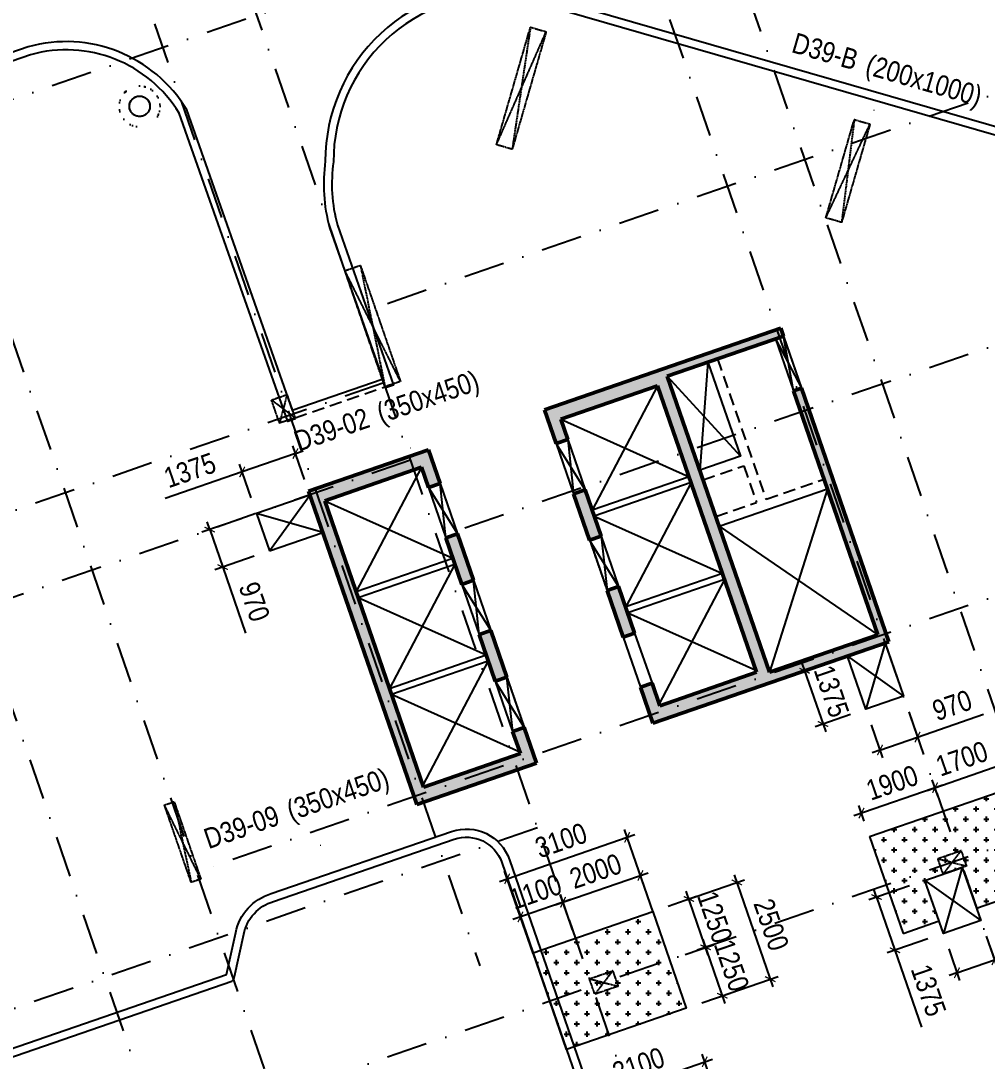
# Model space of a CAD drawing. Header units: millimetres. Extents: x -159515 to 1327256, y -225156 to 138737.
# Drawn here: x 1028860 to 1052458, y -10497 to 14918 of the extents above; entities that cross this region are included whole.
import ezdxf
from ezdxf.enums import TextEntityAlignment as Align

# ---------------------------------------------------------------- set-up
doc = ezdxf.new("R2010")
doc.units = ezdxf.units.MM
doc.header["$MEASUREMENT"] = 0
for name, pattern in [('DASHDOT', [1, 0.5, -0.25, 0, -0.25]), ('DASHED', [4.5, 3, -1.5]), ('HIDDEN', [0.375, 0.25, -0.125]), ('ST_MBDV Cot vach 220805$0$HIDDEN', [0.375, 0.25, -0.125])]:
    doc.linetypes.add(name, pattern=pattern)
for name, color, linetype in [('ccu11-Khuat', 9, 'DASHED'), ('ccu11-Manh', 8, 'Continuous'), ('ccu11-Thay', 7, 'Continuous'), ('ccu12-Manh', 8, 'Continuous'), ('ccu12-Text', 31, 'Continuous'), ('KC-Betong', 6, 'Continuous'), ('KC2-DIM', 251, 'Continuous'), ('KC2-HATCH', 252, 'Continuous'), ('KT-Hatch', 251, 'Continuous'), ('KT-Luoi truc South Tower', 8, 'DASHDOT'), ('ST_MBDV Cot vach 220805$0$AUDIT_I_220805193045-5', 6, 'Continuous'), ('ST_MBDV Cot vach 220805$0$AUDIT_I_220805193045-6', 250, 'Continuous'), ('Xref_ST_MBDV Cot vach 30.7.2022|Xref_ST_MBDV Cot vach 30.7.2022|Xref_ST_MBDV Cot vach 30.7.2022|Xref_ST_MBDV Cot vach 30.7.2022|KC-Betong', 6, 'Continuous')]:
    doc.layers.add(name, color=color, linetype=linetype)
for name, color, linetype, lineweight in [('ccu12-Tencaukien', 9, 'Continuous', 15), ('KT-Kich thuoc', 159, 'Continuous', 18), ('ST_MBDV Cot vach 220805$0$KT-Net cot vach', 6, 'Continuous', 50)]:
    doc.layers.add(name, color=color, linetype=linetype, lineweight=lineweight)
doc.styles.add('Arial Narrow', font='ARIALN.TTF')
doc.dimstyles.new('ccu12-200', dxfattribs={"dimscale": 200, "dimtxt": 2.5, "dimasz": 1, "dimexe": 1, "dimexo": 2, "dimgap": 1, "dimtad": 1, "dimdec": 0, "dimrnd": 5, "dimdsep": 46, "dimtxsty": 'Arial Narrow', "dimblk": 'ARCHTICK', "dimcen": -1, "dimdle": 1, "dimclrd": 256, "dimclre": 256, "dimclrt": 3, "dimadec": 0, "dimazin": 2, "dimtfac": 0.1, "dimtdec": 0, "dimtmove": 0, "dimatfit": 1, "dimldrblk": 'ARCHTICK', "dimfxl": 1, "dimtvp": 0.833333, "dimtolj": 1, "dimtzin": 12, "dimarcsym": 0})
doc.dimstyles.new('CCU_1-300', dxfattribs={"dimscale": 300, "dimtxt": 2.5, "dimasz": 1, "dimexe": 1, "dimexo": 2, "dimgap": 0.5, "dimtad": 1, "dimdec": 0, "dimdsep": 46, "dimtxsty": 'Arial Narrow', "dimblk": 'ARCHTICK', "dimcen": -1, "dimdle": 1, "dimclrd": 256, "dimclre": 256, "dimclrt": 3, "dimadec": 0, "dimazin": 2, "dimtfac": 0.1, "dimtdec": 0, "dimtix": 1, "dimtmove": 2, "dimatfit": 1, "dimfxl": 1, "dimtvp": 0.833333, "dimtolj": 1, "dimtzin": 12, "dimarcsym": 0})
pattern_1 = [(0, (-876875.3, 22163.94), (250, 250), [125, -375]), (90, (-876812.8, 22101.44), (-250, 250), [125, -375])]

# ---------------------------------------------------------------- blocks, each defined once
blk = doc.blocks.new('_ArchTick')
at = {"color": 0, "const_width": 0.15}
blk.add_lwpolyline([(-0.5, -0.5), (0.5, 0.5)], dxfattribs=at)
blk = doc.blocks.new('*D442')
at = {"layer": 'Defpoints', "color": 0, "transparency": 16777216}
for p in [(-74037, 58259), (-73290, 56094), (-78772, 54201)]:
    blk.add_point(p, dxfattribs=at)
at = {"layer": 'KT-Kich thuoc', "lineweight": -2, "transparency": 16777216}
for p, q in [((-73486, 56661), (-74135, 58543)), ((-79803, 56269), (-73754, 58357)), ((-78968, 54768), (-79618, 56650))]:
    blk.add_line(p, q, dxfattribs=at)
for p, xscale, yscale, zscale, rotation in [((-74037, 58259), 300, 300, 300, 19.04713796427213), ((-79520, 56366), 300.0000000000001, 300.0000000000001, 300.0000000000001, 199.0471379642721)]:
    blk.add_blockref('_ArchTick', p, dxfattribs=dict(at, xscale=xscale, yscale=yscale, zscale=zscale, rotation=rotation))
at = {"layer": 'KT-Kich thuoc', "color": 3, "transparency": 16777216, "insert": (-76953, 57817), "char_height": 750, "attachment_point": 5, "rotation": 19.0471, "style": 'Arial Narrow'}
blk.add_mtext('\\A1;5800', dxfattribs=at)
blk = doc.blocks.new('*U192')
at = {"layer": 'ccu12-Tencaukien', "color": 8, "ltscale": 10000}
blk.add_line((361, -155), (354, -155), dxfattribs=at)
at = {"layer": 'ccu12-Text', "color": 2, "style": 'Arial Narrow', "width": 0.8}
blk.add_attdef('SH', text='', height=300, dxfattribs=at).set_placement((276, 6), align=Align.BOTTOM_RIGHT)
at = {"layer": 'ccu12-Text', "color": 31, "style": 'Arial Narrow', "width": 0.8}
for tag, p in [('(', (508, -75)), ('KT', (633, -75)), (')', (963, -75))]:
    blk.add_attdef(tag, text='', height=250, dxfattribs=at).set_placement(p, align=Align.BOTTOM_LEFT)
blk = doc.blocks.new('*D343')
at = {"layer": 'Defpoints', "color": 0, "transparency": 16777216}
for p in [(1034266, 3897), (1035915, 3334, 18), (1034615, 2885, 18)]:
    blk.add_point(p, dxfattribs=at)
at = {"layer": 'KC2-DIM', "lineweight": -2, "transparency": 16777216}
for p, q in [((1035565, 4346), (1034266, 3897)), ((1035784, 3712), (1035500, 4535)), ((1035565, 4346), (1035754, 4411)), ((1034485, 3263), (1034200, 4086)), ((1034266, 3897), (1032386, 3248))]:
    blk.add_line(p, q, dxfattribs=at)
at = {"layer": 'KC2-DIM', "lineweight": -2, "transparency": 16777216, "xscale": 200, "yscale": 200, "zscale": 200}
for p, rotation in [((1035565, 4346), 199.0471379530723), ((1034266, 3897), 19.04713795307223)]:
    blk.add_blockref('_ArchTick', p, dxfattribs=dict(at, rotation=rotation))
at = {"layer": 'KC2-DIM', "color": 3, "transparency": 16777216, "insert": (1032988, 3937), "char_height": 500, "attachment_point": 5, "rotation": 19.0471, "style": 'Arial Narrow'}
blk.add_mtext('\\A1;1375', dxfattribs=at)
blk = doc.blocks.new('*D344')
at = {"layer": 'Defpoints', "color": 0, "transparency": 16777216}
for p in [(1034615, 2885, 18), (1034932, 1968, 18), (1033789, 1573)]:
    blk.add_point(p, dxfattribs=at)
at = {"layer": 'KC2-DIM', "lineweight": -2, "transparency": 16777216}
for p, q in [((1034237, 2754), (1033283, 2425)), ((1033472, 2490), (1033407, 2679)), ((1033472, 2490), (1033789, 1573)), ((1034554, 1837), (1033600, 1508)), ((1033789, 1573), (1034345, -38))]:
    blk.add_line(p, q, dxfattribs=at)
at = {"layer": 'KC2-DIM', "lineweight": -2, "transparency": 16777216, "xscale": 200, "yscale": 200, "zscale": 200}
for p, rotation in [((1033472, 2490), 289.0471379476289), ((1033789, 1573), 109.0471379476289)]:
    blk.add_blockref('_ArchTick', p, dxfattribs=dict(at, rotation=rotation))
at = {"layer": 'KC2-DIM', "color": 3, "transparency": 16777216, "insert": (1034562, 727), "char_height": 500, "attachment_point": 5, "rotation": 289.0471, "style": 'Arial Narrow'}
blk.add_mtext('\\A1;970', dxfattribs=at)
blk = doc.blocks.new('*D345')
at = {"layer": 'Defpoints', "color": 0, "transparency": 16777216}
for p in [(1049047, -599, 18), (1049496, -1898, 18), (1048449, -2260)]:
    blk.add_point(p, dxfattribs=at)
at = {"layer": 'KC2-DIM', "lineweight": -2, "transparency": 16777216}
for p, q in [((1048669, -729), (1047812, -1025)), ((1047935, -771), (1048515, -2449)), ((1049118, -2029), (1048260, -2325))]:
    blk.add_line(p, q, dxfattribs=at)
at = {"layer": 'KC2-DIM', "lineweight": -2, "transparency": 16777216, "xscale": 200, "yscale": 200, "zscale": 200}
for p, rotation in [((1048001, -960), 109.047143241671), ((1048449, -2260), 289.047143241671)]:
    blk.add_blockref('_ArchTick', p, dxfattribs=dict(at, rotation=rotation))
at = {"layer": 'KC2-DIM', "color": 3, "transparency": 16777216, "insert": (1048655, -1461), "char_height": 500, "attachment_point": 5, "rotation": 289.0471, "style": 'Arial Narrow'}
blk.add_mtext('\\A1;1375', dxfattribs=at)
blk = doc.blocks.new('*D346')
at = {"layer": 'Defpoints', "color": 0, "transparency": 16777216}
for p in [(1050412, -1582, 18), (1049496, -1898, 18), (1050756, -2579)]:
    blk.add_point(p, dxfattribs=at)
at = {"layer": 'KC2-DIM', "lineweight": -2, "transparency": 16777216}
for p, q in [((1050543, -1960), (1050822, -2768)), ((1050756, -2579), (1052368, -2022)), ((1049626, -2276), (1049905, -3084)), ((1049840, -2895), (1050756, -2579)), ((1049840, -2895), (1049651, -2960))]:
    blk.add_line(p, q, dxfattribs=at)
at = {"layer": 'KC2-DIM', "lineweight": -2, "transparency": 16777216, "xscale": 200, "yscale": 200, "zscale": 200}
for p, rotation in [((1050756, -2579), 199.0471432416745), ((1049840, -2895), 19.04714324167452)]:
    blk.add_blockref('_ArchTick', p, dxfattribs=dict(at, rotation=rotation))
at = {"layer": 'KC2-DIM', "color": 3, "transparency": 16777216, "insert": (1051602, -1805), "char_height": 500, "attachment_point": 5, "rotation": 19.0471, "style": 'Arial Narrow'}
blk.add_mtext('\\A1;970', dxfattribs=at)
blk = doc.blocks.new('*D347')
at = {"layer": 'Defpoints', "color": 0, "transparency": 16777216}
for p in [(1050939, -6079, 18), (1051388, -7378, 18), (1050205, -7787)]:
    blk.add_point(p, dxfattribs=at)
at = {"layer": 'KC2-DIM', "lineweight": -2, "transparency": 16777216}
for p, q in [((1050561, -6209), (1049567, -6552)), ((1049756, -6487), (1049691, -6298)), ((1049756, -6487), (1050205, -7787)), ((1051010, -7509), (1050016, -7852)), ((1050205, -7787), (1050854, -9667))]:
    blk.add_line(p, q, dxfattribs=at)
at = {"layer": 'KC2-DIM', "lineweight": -2, "transparency": 16777216, "xscale": 200, "yscale": 200, "zscale": 200}
for p, rotation in [((1049756, -6487), 289.0471386450488), ((1050205, -7787), 109.0471386450489)]:
    blk.add_blockref('_ArchTick', p, dxfattribs=dict(at, rotation=rotation))
at = {"layer": 'KC2-DIM', "color": 3, "transparency": 16777216, "insert": (1051025, -8767), "char_height": 500, "attachment_point": 5, "rotation": 289.0471, "style": 'Arial Narrow'}
blk.add_mtext('\\A1;1375', dxfattribs=at)
blk = doc.blocks.new('*D348')
at = {"layer": 'Defpoints', "color": 0, "transparency": 16777216}
for p in [(1052304, -7062), (1051388, -7378, 18), (1052635, -8020)]:
    blk.add_point(p, dxfattribs=at)
at = {"layer": 'KC2-DIM', "lineweight": -2, "transparency": 16777216}
for p, q in [((1052435, -7440), (1052700, -8209)), ((1052635, -8020), (1054246, -7464)), ((1051518, -7756), (1051784, -8526)), ((1051719, -8337), (1052635, -8020)), ((1051719, -8337), (1051530, -8402))]:
    blk.add_line(p, q, dxfattribs=at)
at = {"layer": 'KC2-DIM', "lineweight": -2, "transparency": 16777216, "xscale": 200, "yscale": 200, "zscale": 200}
for p, rotation in [((1052635, -8020), 199.0471379537703), ((1051719, -8337), 19.04713795377025)]:
    blk.add_blockref('_ArchTick', p, dxfattribs=dict(at, rotation=rotation))
at = {"layer": 'KC2-DIM', "color": 3, "transparency": 16777216, "insert": (1053481, -7246), "char_height": 500, "attachment_point": 5, "rotation": 19.0471, "style": 'Arial Narrow'}
blk.add_mtext('\\A1;970', dxfattribs=at)
blk = doc.blocks.new('*U457')
at = {"color": 6, "linetype": 'ST_MBDV Cot vach 220805$0$HIDDEN', "ltscale": 10}
for p, q in [((-75, 125), (-475, -475)), ((-75, -475), (-475, 125))]:
    blk.add_line(p, q, dxfattribs=at)
blk.add_lwpolyline([(-475, -475), (-75, -475), (-75, 125), (-475, 125)], close=True, dxfattribs=at)
blk = doc.blocks.new('*U455')
at = {"color": 6, "linetype": 'ST_MBDV Cot vach 220805$0$HIDDEN', "ltscale": 10}
for p, q in [((-75, 125), (-475, -475)), ((-75, -475), (-475, 125))]:
    blk.add_line(p, q, dxfattribs=at)
blk.add_lwpolyline([(-475, -475), (-75, -475), (-75, 125), (-475, 125)], close=True, dxfattribs=at)
blk = doc.blocks.new('*U479')
at = {"color": 6, "linetype": 'ST_MBDV Cot vach 220805$0$HIDDEN', "ltscale": 10}
for p, q in [((-75, 2525), (-475, -475)), ((-75, -475), (-475, 2525))]:
    blk.add_line(p, q, dxfattribs=at)
blk.add_lwpolyline([(-475, -475), (-75, -475), (-75, 2525), (-475, 2525)], close=True, dxfattribs=at)
blk = doc.blocks.new('*U465')
at = {"color": 6, "linetype": 'ST_MBDV Cot vach 220805$0$HIDDEN', "ltscale": 10}
for p, q in [((-75, 2514), (-475, -475)), ((-75, -475), (-475, 2514))]:
    blk.add_line(p, q, dxfattribs=at)
blk.add_lwpolyline([(-475, -475), (-75, -475), (-75, 2514), (-475, 2514)], close=True, dxfattribs=at)
blk = doc.blocks.new('*U402')
at = {"color": 6, "linetype": 'ST_MBDV Cot vach 220805$0$HIDDEN', "ltscale": 10}
for p, q in [((-225, 1525), (-475, -475)), ((-225, -475), (-475, 1525))]:
    blk.add_line(p, q, dxfattribs=at)
blk.add_lwpolyline([(-475, -475), (-225, -475), (-225, 1525), (-475, 1525)], close=True, dxfattribs=at)
blk = doc.blocks.new('*U461')
at = {"color": 6, "linetype": 'ST_MBDV Cot vach 220805$0$HIDDEN', "ltscale": 10}
for p, q in [((-75, 125), (-475, -475)), ((-75, -475), (-475, 125))]:
    blk.add_line(p, q, dxfattribs=at)
blk.add_lwpolyline([(-475, -475), (-75, -475), (-75, 125), (-475, 125)], close=True, dxfattribs=at)
blk = doc.blocks.new('*U454')
at = {"color": 6, "linetype": 'HIDDEN', "ltscale": 10}
for p, q in [((-75, 2025), (-475, -475)), ((-75, -475), (-475, 2025))]:
    blk.add_line(p, q, dxfattribs=at)
blk.add_lwpolyline([(-475, -475), (-75, -475), (-75, 2025), (-475, 2025)], close=True, dxfattribs=at)
blk = doc.blocks.new('MBCV-T39')
at = {"layer": 'KT-Hatch'}
h = blk.add_hatch(dxfattribs=at)
h.set_pattern_fill('BTCT', color=256, scale=40)
h.set_pattern_definition([(50, (13273.05, -27070.41), (286.9041, -25.10085), [30, -330]), (355, (13273.05, -27070.4), (-55.5005, 300.8769), [24, -264]), (100.4514, (13296.96, -27072.5), (231.40375, 275.7758), [25.4961, -280.4568]), (46.1842, (13273.05, -26990.4), (426.8964, -66.2076), [45, -495]), (96.6356, (13308.62, -26995.93), (373.865, 389.6471), [38.2441, -420.6852]), (351.1842, (13273.05, -26990.4), (373.8648, 389.6474), [36, -396]), (21, (13313.05, -27010.41), (238.7628, -161.04756), [30, -330]), (326, (13313.05, -27010.4), (97.3261, 290.06), [24, -264]), (71.4514, (13332.95, -27023.84), (336.08905, 129.0122), [25.4961, -280.4568]), (37.5, (13273.05, -27070.41), (4.86394, 133.15754), [0, -260.8, 0, -268, 0, -265]), (7.5, (13273.05, -27070.41), (105.22781, 157.76468), [0, -152.8, 0, -254.8, 0, -101]), (327.5, (13183.85, -27070.41), (213.52897, -9.02195), [0, -100, 0, -312, 0, -414]), (317.5, (13143.85, -27070.41), (233.27447, 40.042), [0, -130, 0, -207.2, 0, -294]), (45, (13273.05, -27070.41), (-106.06602, 106.06602), []), (45, (13343.76, -27070.41), (-106.06602, 106.06602), [])])
h.paths.add_polyline_path([(-52773, 17004), (-55703, 15992), (-53059, 8336), (-50129, 9347), (-50431, 10222), (-50715, 10124), (-50527, 9580), (-52890, 8764), (-55305, 15759), (-52942, 16575), (-52771, 16079), (-52487, 16177)])
h.paths.add_polyline_path([(-47175, 18563), (-44760, 11568), (-47123, 10752), (-47312, 11299), (-47595, 11201), (-47293, 10324), (-41527, 12314), (-43664, 18506), (-43853, 18441), (-41797, 12486), (-44444, 11572), (-46940, 18803), (-44105, 19782), (-44170, 19971), (-49936, 17980), (-49651, 17156), (-49368, 17254), (-49538, 17747)])
h.paths.add_polyline_path([(-48835, 14793), (-48552, 14890), (-48943, 16025), (-49227, 15927)], flags=17)
h.paths.add_polyline_path([(-48128, 13662), (-48411, 13564), (-48020, 12429), (-47736, 12527)], flags=17)
h.paths.add_polyline_path([(-51139, 11353), (-50855, 11450), (-51247, 12585), (-51530, 12487)], flags=17)
h.paths.add_polyline_path([(-52063, 14948), (-52346, 14850), (-51955, 13716), (-51671, 13814)], flags=17)
at = {"layer": 'ST_MBDV Cot vach 220805$0$AUDIT_I_220805193045-6', "ltscale": 0.5}
h = blk.add_hatch(dxfattribs=at)
h.set_pattern_fill('VATLIEU04', color=256, scale=50, angle=335, pattern_type=2)
h.set_pattern_definition([(25, (86190.49, -14010.88), (311.76915, -180), [37.5, -412.5]), (330, (86190.5, -14010.88), (96.0694, 370.1782), [30, -330]), (75.4514, (86216.47, -14025.88), (407.83865, 190.1779), [31.8701, -350.57106]), (21.1842, (86232.75, -13920.24), (448.6488, -300.5234), [56.25, -618.75]), (71.6356, (86270.13, -13945.3), (629.386, 243.9225), [47.8051, -525.8565]), (326.1842, (86232.75, -13920.24), (629.3859, 243.923), [45, -495]), (356, (86267.5, -13964.03), (185.4137, -308.5802), [37.5, -412.5]), (301, (86267.5, -13964.03), (263.4901, 277.1898), [30, -330]), (46.4514, (86282.95, -13989.75), (448.9038, -31.3908), [31.8701, -350.57106]), (12.5, (86190.49, -14010.88), (75.8538, 148.28266), [0, -326, 0, -335, 0, -331.25]), (342.5, (86190.49, -14010.88), (202.55378, 123.1402), [0, -191, 0, -318.5, 0, -126.25]), (302.5, (86089.43, -13963.75), (237.13767, -123.02238), [0, -125, 0, -390, 0, -517.5]), (292.5, (86044.12, -13942.62), (285.42618, -77.8696), [0, -162.5, 0, -259, 0, -367.5]), (20, (86190.49, -14010.88), (-72.67928, 199.68468), []), (20, (86216.37, -13955.36), (-72.67928, 199.68468), [])])
h.paths.add_polyline_path([(-59506, 25009), (-59574, 24961), (-59571, 24962), (-59530, 24989)])
h.paths.add_polyline_path([(-60141, 25780), (-60072, 25828), (-60075, 25826), (-60116, 25799)])
h.paths.add_polyline_path([(-60206, 25715), (-60148, 25773), (-60155, 25768), (-60190, 25734)])
h.paths.add_polyline_path([(-59986, 25867), (-59901, 25888), (-59939, 25880)])
h.paths.add_polyline_path([(-60066, 25831), (-59986, 25867), (-60032, 25848)])
h.paths.add_polyline_path([(-60258, 25639), (-60213, 25706), (-60221, 25696), (-60249, 25656)])
h.paths.add_polyline_path([(-59895, 25889), (-59811, 25893), (-59842, 25894), (-59891, 25889)])
h.paths.add_polyline_path([(-60296, 25554), (-60264, 25628), (-60273, 25613), (-60292, 25568)])
h.paths.add_polyline_path([(-59801, 25893), (-59720, 25883), (-59744, 25888), (-59793, 25893)])
h.paths.add_polyline_path([(-60318, 25463), (-60300, 25542), (-60307, 25521), (-60317, 25473)])
h.paths.add_polyline_path([(-59708, 25880), (-59632, 25855), (-59649, 25863), (-59696, 25878)])
h.paths.add_polyline_path([(-60322, 25369), (-60319, 25452), (-60322, 25424), (-60323, 25375)])
h.paths.add_polyline_path([(-59620, 25850), (-59549, 25812), (-59561, 25820), (-59604, 25844)])
h.paths.add_polyline_path([(-60309, 25276), (-60321, 25361), (-60318, 25326), (-60309, 25278)])
h.paths.add_polyline_path([(-59539, 25805), (-59476, 25754), (-59483, 25761), (-59521, 25792)])
h.paths.add_polyline_path([(-60279, 25191), (-60308, 25273), (-60296, 25231)])
h.paths.add_polyline_path([(-59468, 25745), (-59415, 25682), (-59418, 25687), (-59449, 25726)])
h.paths.add_polyline_path([(-60236, 25113), (-60278, 25187), (-60277, 25185), (-60255, 25142)])
h.paths.add_polyline_path([(-59410, 25675), (-59368, 25601), (-59369, 25603), (-59391, 25646)])
h.paths.add_polyline_path([(-60178, 25043), (-60231, 25106), (-60228, 25101), (-60197, 25062)])
h.paths.add_polyline_path([(-59367, 25598), (-59338, 25515), (-59350, 25557)])
h.paths.add_polyline_path([(-60107, 24983), (-60170, 25035), (-60163, 25027), (-60125, 24996)])
h.paths.add_polyline_path([(-59337, 25512), (-59325, 25427), (-59328, 25462), (-59337, 25510)])
h.paths.add_polyline_path([(-60026, 24938), (-60097, 24976), (-60085, 24968), (-60042, 24944)])
h.paths.add_polyline_path([(-59324, 25419), (-59327, 25336), (-59324, 25364), (-59323, 25413)])
h.paths.add_polyline_path([(-59938, 24908), (-60014, 24933), (-59997, 24925), (-59950, 24910)])
h.paths.add_polyline_path([(-59328, 25325), (-59346, 25246), (-59339, 25267), (-59329, 25315)])
h.paths.add_polyline_path([(-59845, 24895), (-59926, 24905), (-59902, 24900), (-59853, 24895)])
h.paths.add_polyline_path([(-59350, 25234), (-59382, 25160), (-59373, 25175), (-59354, 25220)])
h.paths.add_polyline_path([(-59751, 24899), (-59835, 24895), (-59804, 24894), (-59755, 24899)])
h.paths.add_polyline_path([(-59388, 25149), (-59433, 25082), (-59425, 25092), (-59397, 25132)])
h.paths.add_polyline_path([(-59707, 24908), (-59660, 24921), (-59745, 24901)])
h.paths.add_polyline_path([(-59580, 24958), (-59660, 24921), (-59614, 24940)])
h.paths.add_polyline_path([(-59440, 25073), (-59498, 25015), (-59491, 25020), (-59456, 25054)])
at = {"layer": 'ccu11-Thay', "color": 6, "ltscale": 0.5}
for points in [[(-44294, 19717), (-43853, 18441)], [(-44105, 19782), (-43664, 18506)], [(-49651, 17156), (-49227, 15927)], [(-49368, 17254), (-48943, 16025)], [(-52771, 16079), (-52346, 14850)], [(-52487, 16177), (-52063, 14948)], [(-48832, 14794), (-48407, 13565)], [(-48552, 14890), (-48128, 13662)], [(-51671, 13814), (-51247, 12585)], [(-51955, 13716), (-51530, 12487)], [(-47736, 12527), (-47312, 11299)], [(-48020, 12429), (-47595, 11201)], [(-50855, 11450), (-50431, 10222)], [(-51139, 11353), (-50715, 10124)]]:
    blk.add_lwpolyline(points, dxfattribs=at)
at = {"layer": 'ccu12-Manh', "ltscale": 0.5}
for p, q in [((-44294, 19717), (-43664, 18506)), ((-43853, 18441), (-44105, 19782))]:
    blk.add_line(p, q, dxfattribs=at)
at = {"layer": 'KC-Betong'}
blk.add_circle((-59823, 25394), 250, dxfattribs=at)
at = {"layer": 'ST_MBDV Cot vach 220805$0$AUDIT_I_220805193045-5', "ltscale": 0.5}
blk.add_open_spline([(-59905, 25630, 0), (-59912, 25628, 0), (-59920, 25625, 0), (-59940, 25615, 0), (-59952, 25608, 0), (-59975, 25593, 0), (-59986, 25584, 0), (-60006, 25565, 0), (-60015, 25554, 0), (-60032, 25532, 0), (-60039, 25520, 0), (-60052, 25496, 0), (-60057, 25483, 0), (-60066, 25456, 0), (-60069, 25443, 0), (-60073, 25415, 0), (-60073, 25401, 0), (-60073, 25374, 0), (-60071, 25360, 0), (-60066, 25333, 0), (-60062, 25319, 0), (-60052, 25293, 0), (-60046, 25281, 0), (-60032, 25257, 0), (-60024, 25245, 0), (-60007, 25224, 0), (-59997, 25214, 0), (-59976, 25196, 0), (-59965, 25188, 0), (-59941, 25173, 0), (-59928, 25167, 0), (-59903, 25157, 0), (-59889, 25153, 0), (-59862, 25147, 0), (-59848, 25145, 0), (-59821, 25144, 0), (-59807, 25144, 0), (-59779, 25148, 0), (-59766, 25150, 0), (-59739, 25158, 0), (-59726, 25163, 0), (-59701, 25175, 0), (-59689, 25183, 0), (-59666, 25199, 0), (-59656, 25208, 0), (-59636, 25227, 0), (-59627, 25238, 0), (-59611, 25261, 0), (-59604, 25273, 0), (-59592, 25297, 0), (-59587, 25310, 0), (-59579, 25337, 0), (-59576, 25351, 0), (-59573, 25378, 0), (-59573, 25392, 0), (-59574, 25420, 0), (-59576, 25434, 0), (-59582, 25461, 0), (-59586, 25474, 0), (-59596, 25500, 0), (-59602, 25512, 0), (-59617, 25536, 0), (-59625, 25547, 0), (-59643, 25568, 0), (-59653, 25578, 0), (-59675, 25596, 0), (-59686, 25604, 0), (-59710, 25617, 0), (-59723, 25623, 0), (-59749, 25633, 0), (-59762, 25637, 0), (-59789, 25642, 0), (-59803, 25644, 0), (-59831, 25644, 0), (-59845, 25643, 0), (-59872, 25640, 0), (-59886, 25636, 0), (-59901, 25632, 0), (-59903, 25631, 0), (-59905, 25630, 0)], degree=3, knots=[0, 0, 0, 0, 0.098993, 0.098993, 0.265503, 0.265503, 0.432013, 0.432013, 0.598524, 0.598524, 0.765034, 0.765034, 0.931544, 0.931544, 1.098055, 1.098055, 1.264565, 1.264565, 1.431075, 1.431075, 1.597585, 1.597585, 1.764096, 1.764096, 1.930606, 1.930606, 2.097116, 2.097116, 2.263627, 2.263627, 2.430137, 2.430137, 2.596647, 2.596647, 2.763157, 2.763157, 2.929668, 2.929668, 3.096178, 3.096178, 3.262688, 3.262688, 3.429199, 3.429199, 3.595709, 3.595709, 3.762219, 3.762219, 3.928729, 3.928729, 4.09524, 4.09524, 4.26175, 4.26175, 4.42826, 4.42826, 4.594771, 4.594771, 4.761281, 4.761281, 4.927791, 4.927791, 5.094301, 5.094301, 5.260812, 5.260812, 5.427322, 5.427322, 5.593832, 5.593832, 5.760343, 5.760343, 5.926853, 5.926853, 6.093363, 6.093363, 6.259873, 6.259873, 6.283185, 6.283185, 6.283185, 6.283185], dxfattribs=at)
at = {"layer": 'ST_MBDV Cot vach 220805$0$KT-Net cot vach', "extrusion": (-3.35283e-09, 1.99852e-08, 1)}
for p, q in [((-44170, 19971), (-49936, 17980)), ((-44105, 19782), (-44170, 19971)), ((-44105, 19782), (-46940, 18803)), ((-47175, 18563), (-49538, 17747)), ((-44760, 11568), (-47175, 18563)), ((-46940, 18803), (-44444, 11572)), ((-41797, 12486), (-43853, 18441)), ((-41527, 12314), (-43664, 18506)), ((-49936, 17980), (-49651, 17156)), ((-49538, 17747), (-49368, 17254)), ((-52773, 17004), (-55703, 15992)), ((-52487, 16177), (-52773, 17004)), ((-52942, 16575), (-55305, 15759)), ((-52771, 16079), (-52942, 16575)), ((-48943, 16025), (-48552, 14890)), ((-55703, 15992), (-53059, 8336)), ((-55305, 15759), (-52890, 8764)), ((-49227, 15927), (-48835, 14793)), ((-51955, 13716), (-52346, 14850)), ((-51671, 13814), (-52063, 14948)), ((-48411, 13564), (-48020, 12429)), ((-48128, 13662), (-47736, 12527)), ((-51139, 11353), (-51530, 12487)), ((-50855, 11450), (-51247, 12585)), ((-44444, 11572), (-41797, 12486)), ((-47293, 10324), (-41527, 12314)), ((-47123, 10752), (-44760, 11568)), ((-47595, 11201), (-47293, 10324)), ((-47312, 11299), (-47123, 10752)), ((-50129, 9347), (-50431, 10222)), ((-50527, 9580), (-50715, 10124)), ((-52890, 8764), (-50527, 9580)), ((-53059, 8336), (-50129, 9347))]:
    blk.add_line(p, q, dxfattribs=at)
at = {"layer": 'ST_MBDV Cot vach 220805$0$KT-Net cot vach'}
for p, q in [((-43853, 18441), (-43664, 18506)), ((-49368, 17254), (-49651, 17156)), ((-52487, 16177), (-52771, 16079)), ((-48943, 16025), (-49227, 15927)), ((-52063, 14948), (-52346, 14850)), ((-48552, 14890), (-48835, 14793)), ((-51671, 13814), (-51955, 13716)), ((-48128, 13662), (-48411, 13564)), ((-51247, 12585), (-51530, 12487)), ((-47736, 12527), (-48020, 12429)), ((-50855, 11450), (-51139, 11353)), ((-47312, 11299), (-47595, 11201)), ((-50431, 10222), (-50715, 10124))]:
    blk.add_line(p, q, dxfattribs=at)
at = {"layer": 'ST_MBDV Cot vach 220805$0$AUDIT_I_220805193045-5', "linetype": 'ByBlock'}
for name, p, xscale, rotation in [('*U465', (-51051, 24932, 0), -1, 343.8836854960887), ('*U479', (-54208, 21084, 0), -1.000000000000001, 199.0471379540016), ('*U461', (-56000, 17926), -1.000000000000001, 199.0471379540016), ('*U402', (-58614, 8031), -1.000000000000001, 199.0471379540016), ('*U457', (-39908, 7243, 0), -0.9999999999999996, 289.0471379532163), ('*U455', (-48415, 4306, 0), -0.9999999999999996, 289.0471379532163)]:
    blk.add_blockref(name, p, dxfattribs=dict(at, xscale=xscale, rotation=rotation))
at = {"layer": 'Xref_ST_MBDV Cot vach 30.7.2022|Xref_ST_MBDV Cot vach 30.7.2022|Xref_ST_MBDV Cot vach 30.7.2022|Xref_ST_MBDV Cot vach 30.7.2022|KC-Betong', "linetype": 'ByBlock', "xscale": -1, "rotation": 343.8836854960887}
blk.add_blockref('*U454', (-43007, 23146, 0), dxfattribs=at)
blk = doc.blocks.new('mbkc-t39')
at = {"layer": 'KC2-HATCH'}
h = blk.add_hatch(dxfattribs=at)
h.set_pattern_fill('CROSS', color=256, scale=1000)
h.set_pattern_definition(pattern_1)
h.paths.add_polyline_path([(-8795, 18327), (-12198, 17153), (-11383, 14790), (-10503, 15093), (-10845, 16083), (-9928, 16399), (-9587, 15410), (-7980, 15964)])
h = blk.add_hatch(dxfattribs=at)
h.set_pattern_fill('CROSS', color=256, scale=1000)
h.set_pattern_definition(pattern_1)
edge = h.paths.add_edge_path()
edge.add_line((-19602, 11952), (-20417, 14316))
edge.add_line((-20417, 14316), (-17492, 15326))
edge.add_line((-17492, 15326), (-16676, 12962))
edge.add_line((-16676, 12962), (-19601, 11953))
for p, q in [((-26296, 27572, 0), (-24098, 28331, 0)), ((-12198, 17153, 0), (-8795, 18327, 0)), ((-12198, 17153, 0), (-11383, 14790, 0)), ((-9587, 15409, 0), (-7980, 15964, 0)), ((-11383, 14790, 0), (-10503, 15093, 0))]:
    blk.add_line(p, q)
at = {"elevation": 0}
for points in [[(6200, 10700), (3064, 10700), (3074, 12373, 0.085159), (2784, 14138), (1049, 19152), (-3079, 31083, 0.260467), (-5870, 33557), (-20929, 37908, 0.435644), (-25490, 33654, 0.102481), (-25386, 32033), (-24080, 28306), (-24089, 28303)], [(6200, 10500), (2863, 10500), (2874, 12375, 0.085159), (2595, 14072), (860, 19087), (-3268, 31017, 0.260924), (-5919, 33363), (-20964, 37710, 0.435158), (-25290, 33640, 0.102973), (-25195, 32093), (-23825, 28182), (-24023, 28114)], [(-26286, 27544), (-26287, 27544), (-28875, 34908, 0.338337), (-32749, 36444), (-62185, 26289, 0.459457), (-64225, 21139), (-55456, 6813, 0.279689), (-50490, 5781), (-27772, 13619, 0.204279), (-27706, 13740), (-27482, 14770, -0.275412), (-26755, 15571), (-22342, 17089, -0.414195), (-21181, 16524), (-12852, -7567, 0.319754), (-8032, -11000), (37106, -11000, 0.36531), (42072, -6689, 0.102434), (42063, -5068), (39621, 6403, 0.132611), (38155, 9202, 0.066499), (37024, 10116, 0.137615), (34943, 10700), (9300, 10700)], [(-26221, 27355), (-26409, 27290), (-29057, 34822, 0.336124), (-32689, 36253), (-62119, 26100, 0.458894), (-64051, 21238), (-55300, 6941, 0.278184), (-50556, 5970), (-27901, 13786), (-27678, 14811, -0.274307), (-26816, 15761), (-22407, 17278, -0.414153), (-20992, 16589), (-12663, -7501, 0.319754), (-8032, -10800), (37104, -10800, 0.365478), (41875, -6654, 0.102721), (41867, -5109), (39426, 6361, 0.13252), (38009, 9065, 0.066443), (36920, 9945, 0.137615), (34943, 10500), (9300, 10500)], [(-53502, 5908, 0.161195), (-50556, 5970), (-27901, 13786), (-27678, 14811, -0.274307), (-26816, 15761), (-22407, 17278, -0.414153), (-20992, 16589), (-12663, -7501, 0.319754), (-8032, -10800), (37104, -10800, 0.151467), (39864, -9900)]]:
    blk.add_lwpolyline(points, format="xyb", dxfattribs=at)
at = {"ltscale": 0.5, "elevation": 0}
for points in [[(-16148, 28746), (-15355, 26449), (-16347, 26106)], [(-16608, 25942), (-18971, 25126)], [(-16559, 25800), (-18922, 24984)], [(-15874, 24735), (-13227, 25649)], [(-24738, 23138), (-22375, 23954)], [(-24689, 22996), (-22326, 23812)], [(-15792, 23579), (-18155, 22763)], [(-15743, 23437), (-18106, 22621)], [(-23922, 20775), (-21559, 21591)], [(-23873, 20633), (-21510, 21449)]]:
    blk.add_lwpolyline(points, dxfattribs=at)
for points, elevation in [([(-26853, 24132), (-25554, 24581), (-25870, 25498), (-27170, 25049), (-26853, 24132)], 18), ([(-12738, 21565), (-11821, 21882), (-11372, 20582), (-12289, 20266), (-12738, 21565)], 18), ([(-10846, 16085), (-9938, 16399), (-9480, 15102), (-10397, 14786), (-10846, 16085)], 18), ([(-19602, 11952), (-20417, 14316), (-17492, 15326), (-16676, 12962), (-19601, 11953)], 0)]:
    blk.add_lwpolyline(points, dxfattribs=dict(elevation=elevation))
at = {"layer": 'ccu11-Khuat', "ltscale": 100}
for p, q in [((-15912, 28827, 0), (-14727, 25396, 0)), ((-26230, 27383, 0), (-24033, 28142, 0))]:
    blk.add_line(p, q, dxfattribs=at)
at = {"layer": 'ccu11-Khuat', "color": 6, "ltscale": 0.2, "elevation": 0}
for points in [[(-14305, 29382), (-13864, 28106)], [(-19851, 26756), (-19427, 25527)], [(-22687, 25777), (-22263, 24548)], [(-19035, 24393), (-18611, 23164)], [(-21871, 23414), (-21447, 22185)], [(-21055, 21050), (-20631, 19822)]]:
    blk.add_lwpolyline(points, dxfattribs=at)
at = {"layer": 'ccu11-Khuat', "ltscale": 100, "elevation": 0}
for points in [[(-16266, 25870), (-15273, 26212), (-14963, 25314)], [(-14727, 25396), (-13309, 25885)], [(-15956, 24972), (-14963, 25314)]]:
    blk.add_lwpolyline(points, dxfattribs=at)
at = {"layer": 'ccu11-Khuat', "ltscale": 100}
for centre, start, end in [((-28528, 16116, 0), 109.0471, 199.0471), ((-28041, 14699, 0), 289.0471, 19.0471)]:
    blk.add_arc(centre, 1.25, start, end, dxfattribs=at)
at = {"layer": 'ccu11-Manh'}
for p, q in [((-26853, 24132, 18), (-25870, 25498, 18)), ((-25554, 24581, 0), (-27170, 25049, 18)), ((-11821, 21882, 18), (-12289, 20266, 18)), ((-12738, 21565, 0), (-11372, 20582, 18)), ((-9938, 16399, 18), (-10397, 14786, 18)), ((-10846, 16085, 18), (-9480, 15102, 18))]:
    blk.add_line(p, q, dxfattribs=at)
at = {"layer": 'ccu11-Manh', "elevation": 0}
for points in [[(-16148, 28746), (-16347, 26106)], [(-17140, 28403), (-15355, 26449)], [(-17375, 28163), (-18971, 25126)], [(-19738, 27347), (-16608, 25942)], [(-23142, 26175), (-24738, 23138)], [(-16559, 25800), (-18155, 22763)], [(-25505, 25359), (-22375, 23954)], [(-18922, 24984), (-15792, 23579)], [(-22326, 23812), (-23922, 20775)], [(-15743, 23437), (-17340, 20400)], [(-24689, 22996), (-21559, 21591)], [(-18106, 22621), (-14976, 21216)], [(-21510, 21449), (-23106, 18412)], [(-23873, 20633), (-20743, 19227)]]:
    blk.add_lwpolyline(points, dxfattribs=at)
at = {"layer": 'ccu11-Thay', "color": 6, "ltscale": 0.5, "elevation": 0}
for points in [[(-14494, 29317), (-14053, 28041)], [(-19568, 26854), (-19143, 25625)], [(-22971, 25679), (-22546, 24450)], [(-18752, 24490), (-18328, 23262)], [(-22155, 23316), (-21730, 22087)], [(-21339, 20953), (-20915, 19724)]]:
    blk.add_lwpolyline(points, dxfattribs=at)
at = {"layer": 'ccu12-Manh', "ltscale": 0.5}
for p, q in [((-14494, 29317, 0), (-13864, 28106, 0)), ((-14053, 28041, 0), (-14305, 29382, 0))]:
    blk.add_line(p, q, dxfattribs=at)
at = {"layer": 'ccu12-Manh', "ltscale": 0.5, "elevation": 0}
for points in [[(-13227, 25649), (-14644, 21172)], [(-15874, 24736), (-11997, 22086)]]:
    blk.add_lwpolyline(points, dxfattribs=at)
at = {"layer": 'ccu11-Khuat'}
blk.add_blockref('MBCV-T39', (29800, 9600, 0), dxfattribs=at)
blk = doc.blocks.new('*D672')
at = {"layer": 'Defpoints', "color": 0, "transparency": 16777216}
for p in [(1041061, -6972), (1042463, -7668), (1041424, -8026)]:
    blk.add_point(p, dxfattribs=at)
at = {"layer": 'KC2-DIM', "lineweight": -2, "transparency": 16777216}
for p, q in [((1042290, -6549), (1040872, -7037)), ((1042333, -7290), (1042036, -6425)), ((1041294, -7647), (1040996, -6783))]:
    blk.add_line(p, q, dxfattribs=at)
at = {"layer": 'KC2-DIM', "lineweight": -2, "transparency": 16777216, "xscale": 200, "yscale": 200, "zscale": 200}
for p, rotation in [((1042101, -6614), 18.98735110734361), ((1041061, -6972), 198.9873511073436)]:
    blk.add_blockref('_ArchTick', p, dxfattribs=dict(at, rotation=rotation))
at = {"layer": 'KC2-DIM', "color": 3, "transparency": 16777216, "insert": (1041433, -6362), "char_height": 500, "attachment_point": 5, "rotation": 18.9874, "style": 'Arial Narrow'}
blk.add_mtext('\\A1;1100', dxfattribs=at)
blk = doc.blocks.new('*D673')
at = {"layer": 'Defpoints', "color": 0, "transparency": 16777216}
for p in [(1043990, -5960), (1044293, -6838, 0), (1042402, -7491, 0)]:
    blk.add_point(p, dxfattribs=at)
at = {"layer": 'KC2-DIM', "lineweight": -2, "transparency": 16777216}
for p, q in [((1044163, -6460), (1043925, -5771)), ((1041910, -6678), (1044179, -5895)), ((1042272, -7113), (1042034, -6424))]:
    blk.add_line(p, q, dxfattribs=at)
at = {"layer": 'KC2-DIM', "lineweight": -2, "transparency": 16777216, "xscale": 200, "yscale": 200, "zscale": 200}
for p, rotation in [((1043990, -5960), 19.04713795321901), ((1042099, -6613), 199.047137953219)]:
    blk.add_blockref('_ArchTick', p, dxfattribs=dict(at, rotation=rotation))
at = {"layer": 'KC2-DIM', "color": 3, "transparency": 16777216, "insert": (1042896, -5856), "char_height": 500, "attachment_point": 5, "rotation": 19.0471, "style": 'Arial Narrow'}
blk.add_mtext('\\A1;2000', dxfattribs=at)
blk = doc.blocks.new('*D674')
at = {"layer": 'Defpoints', "color": 0, "transparency": 16777216}
for p in [(1043666, -5028), (1044429, -7232, 0), (1041498, -8246)]:
    blk.add_point(p, dxfattribs=at)
at = {"layer": 'KC2-DIM', "lineweight": -2, "transparency": 16777216}
for p, q in [((1040546, -6108), (1043855, -4963)), ((1044298, -6854), (1043601, -4839)), ((1041367, -7868), (1040670, -5853))]:
    blk.add_line(p, q, dxfattribs=at)
at = {"layer": 'KC2-DIM', "lineweight": -2, "transparency": 16777216, "xscale": 200, "yscale": 200, "zscale": 200}
for p, rotation in [((1043666, -5028), 19.08885766395437), ((1040735, -6042), 199.0888576639544)]:
    blk.add_blockref('_ArchTick', p, dxfattribs=dict(at, rotation=rotation))
at = {"layer": 'KC2-DIM', "color": 3, "transparency": 16777216, "insert": (1042052, -5105), "char_height": 500, "attachment_point": 5, "rotation": 19.0889, "style": 'Arial Narrow'}
blk.add_mtext('\\A1;3100', dxfattribs=at)
blk = doc.blocks.new('*D675')
at = {"layer": 'Defpoints', "color": 0, "transparency": 16777216}
for p in [(1045174, -6534), (1044293, -6838, 0), (1044701, -8020, 0)]:
    blk.add_point(p, dxfattribs=at)
at = {"layer": 'KC2-DIM', "lineweight": -2, "transparency": 16777216}
for p, q in [((1045647, -7905), (1045108, -6345)), ((1044671, -6708), (1045363, -6469)), ((1045079, -7889), (1045771, -7651))]:
    blk.add_line(p, q, dxfattribs=at)
at = {"layer": 'KC2-DIM', "lineweight": -2, "transparency": 16777216, "xscale": 200, "yscale": 200, "zscale": 200}
for p, rotation in [((1045174, -6534), 109.0471379532193), ((1045582, -7716), 289.0471379532193)]:
    blk.add_blockref('_ArchTick', p, dxfattribs=dict(at, rotation=rotation))
at = {"layer": 'KC2-DIM', "color": 3, "transparency": 16777216, "insert": (1045808, -6977), "char_height": 500, "attachment_point": 5, "rotation": 289.0471, "style": 'Arial Narrow'}
blk.add_mtext('\\A1;1250', dxfattribs=at)
blk = doc.blocks.new('*D676')
at = {"layer": 'Defpoints', "color": 0, "transparency": 16777216}
for p in [(1044701, -8020, 0), (1045989, -8897), (1045109, -9201, 0)]:
    blk.add_point(p, dxfattribs=at)
at = {"layer": 'KC2-DIM', "lineweight": -2, "transparency": 16777216}
for p, q in [((1045516, -7527), (1046055, -9087)), ((1045079, -7890), (1045771, -7651)), ((1045487, -9071), (1046179, -8832))]:
    blk.add_line(p, q, dxfattribs=at)
at = {"layer": 'KC2-DIM', "lineweight": -2, "transparency": 16777216, "xscale": 200, "yscale": 200, "zscale": 200}
for p, rotation in [((1045582, -7716), 109.0471379532176), ((1045989, -8897), 289.0471379532175)]:
    blk.add_blockref('_ArchTick', p, dxfattribs=dict(at, rotation=rotation))
at = {"layer": 'KC2-DIM', "color": 3, "transparency": 16777216, "insert": (1046216, -8158), "char_height": 500, "attachment_point": 5, "rotation": 289.0471, "style": 'Arial Narrow'}
blk.add_mtext('\\A1;1250', dxfattribs=at)
blk = doc.blocks.new('*D677')
at = {"layer": 'Defpoints', "color": 0, "transparency": 16777216}
for p in [(1044764, -6676), (1047161, -8493), (1045580, -9039)]:
    blk.add_point(p, dxfattribs=at)
at = {"layer": 'KC2-DIM', "lineweight": -2, "transparency": 16777216}
for p, q in [((1045142, -6545), (1046534, -6065)), ((1046280, -5941), (1047226, -8682)), ((1045958, -8908), (1047350, -8428))]:
    blk.add_line(p, q, dxfattribs=at)
at = {"layer": 'KC2-DIM', "lineweight": -2, "transparency": 16777216, "xscale": 200, "yscale": 200, "zscale": 200}
for p, rotation in [((1046345, -6130), 109.0471379532164), ((1047161, -8493), 289.0471379532164)]:
    blk.add_blockref('_ArchTick', p, dxfattribs=dict(at, rotation=rotation))
at = {"layer": 'KC2-DIM', "color": 3, "transparency": 16777216, "insert": (1047184, -7163), "char_height": 500, "attachment_point": 5, "rotation": 289.0471, "style": 'Arial Narrow'}
blk.add_mtext('\\A1;2500', dxfattribs=at)
blk = doc.blocks.new('*D680')
at = {"layer": 'Defpoints', "color": 0, "transparency": 16777216}
for p in [(1045559, -10511), (1046322, -12715, 0), (1043391, -13729)]:
    blk.add_point(p, dxfattribs=at)
at = {"layer": 'KC2-DIM', "lineweight": -2, "transparency": 16777216}
for p, q in [((1046191, -12337), (1045494, -10322)), ((1042439, -11591), (1045748, -10446)), ((1043260, -13351), (1042563, -11336))]:
    blk.add_line(p, q, dxfattribs=at)
at = {"layer": 'KC2-DIM', "lineweight": -2, "transparency": 16777216, "xscale": 200, "yscale": 200, "zscale": 200}
for p, rotation in [((1045559, -10511), 19.08885766395436), ((1042628, -11525), 199.0888576639544)]:
    blk.add_blockref('_ArchTick', p, dxfattribs=dict(at, rotation=rotation))
at = {"layer": 'KC2-DIM', "color": 3, "transparency": 16777216, "insert": (1043945, -10588), "char_height": 500, "attachment_point": 5, "rotation": 19.0889, "style": 'Arial Narrow'}
blk.add_mtext('\\A1;3100', dxfattribs=at)
blk = doc.blocks.new('*D724')
at = {"layer": 'Defpoints', "color": 0, "transparency": 16777216}
for p in [(1052791, -3261), (1052990, -3836, 0), (1051382, -4391, 0)]:
    blk.add_point(p, dxfattribs=at)
at = {"layer": 'KC2-DIM', "lineweight": -2, "transparency": 16777216}
for p, q in [((1050995, -3881), (1052980, -3196)), ((1052859, -3458), (1052726, -3072)), ((1051252, -4013), (1051118, -3627))]:
    blk.add_line(p, q, dxfattribs=at)
at = {"layer": 'KC2-DIM', "lineweight": -2, "transparency": 16777216, "xscale": 200, "yscale": 200, "zscale": 200}
for p, rotation in [((1052791, -3261), 19.04713795322358), ((1051184, -3816), 199.0471379532236)]:
    blk.add_blockref('_ArchTick', p, dxfattribs=dict(at, rotation=rotation))
at = {"layer": 'KC2-DIM', "color": 3, "transparency": 16777216, "insert": (1051839, -3108), "char_height": 500, "attachment_point": 5, "rotation": 19.0471, "style": 'Arial Narrow'}
blk.add_mtext('\\A1;1700', dxfattribs=at)
blk = doc.blocks.new('*D725')
at = {"layer": 'Defpoints', "color": 0, "transparency": 16777216}
for p in [(1049388, -4436), (1051382, -4391, 0), (1049587, -5011, 0)]:
    blk.add_point(p, dxfattribs=at)
at = {"layer": 'KC2-DIM', "lineweight": -2, "transparency": 16777216}
for p, q in [((1051373, -3751), (1049199, -4501)), ((1051252, -4013), (1051118, -3627)), ((1049456, -4633), (1049323, -4247))]:
    blk.add_line(p, q, dxfattribs=at)
at = {"layer": 'KC2-DIM', "lineweight": -2, "transparency": 16777216, "xscale": 200, "yscale": 200, "zscale": 200}
for p, rotation in [((1051184, -3816), 19.04713795322117), ((1049388, -4436), 199.0471379532211)]:
    blk.add_blockref('_ArchTick', p, dxfattribs=dict(at, rotation=rotation))
at = {"layer": 'KC2-DIM', "color": 3, "transparency": 16777216, "insert": (1050137, -3696), "char_height": 500, "attachment_point": 5, "rotation": 19.0471, "style": 'Arial Narrow'}
blk.add_mtext('\\A1;1900', dxfattribs=at)
blk = doc.blocks.new('Asix South Tower')
at = {"layer": 'KT-Luoi truc South Tower', "ltscale": 2000}
for p, q in [((-61527.4, 64693.7), (-45306.5, 17710.6)), ((-63417.9, 64041.1), (-47197, 17057.9)), ((-45928.1, 63080), (-113358.3, 39799.9)), ((-72397.8, 60940.8), (-54232.5, 8325.6)), ((-74690, 60149.4), (-64788, 31468.5)), ((-80172.4, 58256.6), (-62007.1, 5641.4)), ((-82960.9, 57293.9), (-64795.6, 4678.7)), ((-43415.2, 55801.6), (-67725.7, 47408.4)), ((-41522.4, 50319.2), (-65827.2, 41928)), ((-67132.6, 45709), (-110541.5, 30722.1)), ((-39629.6, 44836.7), (-71714.8, 33759.3)), ((-66479.9, 43818.5), (-109888.9, 28831.6)), ((-37736.8, 39354.3), (-105450.5, 15976.2)), ((-63379.6, 34838.6), (-106788.6, 19851.7))]:
    blk.add_line(p, q, dxfattribs=at)
at = {"layer": 'KT-Kich thuoc'}
dim = blk.add_linear_dim(base=(-74037.4, 58259.3), p1=(-78772.3, 54201), p2=(-73289.8, 56093.8), angle=19.04714, dimstyle='CCU_1-300', dxfattribs=at)
dim.commit()
dim.dimension.update_dxf_attribs({"geometry": '*D442', "text_midpoint": (-76952.6, 57816.6)})

msp = doc.modelspace()

# ---------------------------------------------------------------- linework, layer by layer
at = {"layer": 'KC2-DIM', "ltscale": 0.5}
for points in [[(1042641.6, 3460.9), (1041933.7, 4591.8)], [(1042217.3, 4689.7), (1042358, 3363)], [(1039238.7, 2286), (1039098, 3612.7)], [(1038814.4, 3514.8), (1039522.2, 2383.9)], [(1043033.2, 2326.6), (1043173.9, 999.8)], [(1043457.4, 1097.7), (1042749.6, 2228.7)], [(1039630.3, 1151.7), (1040338.1, 20.8)], [(1040054.5, -77.1), (1039913.9, 1249.6)], [(1040446.1, -1211.4), (1041154, -2342.3)], [(1040870.4, -2440.2), (1040729.7, -1113.5)]]:
    msp.add_lwpolyline(points, dxfattribs=at)

# ---------------------------------------------------------------- block references
msp.add_blockref('mbkc-t39', (1061785, -22163.9, 0))
at = {"layer": 'ccu12-Tencaukien', "extrusion": (1.49553e-07, -1.06322e-06, 1)}
ref = msp.add_blockref('*U192', (1049345, 13340.8, 0.1), dxfattribs=dict(at, xscale=1.815893337873055, yscale=1.815893337873055, zscale=1.815893337873055, rotation=323.4206192105505))
ref.add_attrib('KT', '(200x1000)', dxfattribs={"color": 31, "extrusion": (1.49553e-07, -1.06322e-06, 1), "height": 500, "rotation": 343.88369, "style": 'Arial Narrow'}).set_placement((1049413.2, 13483.9, 0.1), align=Align.BOTTOM_LEFT)
ref.add_attrib('SH', 'D39-B', dxfattribs={"color": 2, "extrusion": (1.49553e-07, -1.06322e-06, 1), "height": 500, "rotation": 343.88369, "style": 'Arial Narrow'}).set_placement((1049170.8, 13563.2, 0.1), align=Align.BOTTOM_RIGHT)
at = {"layer": 'ccu12-Tencaukien', "extrusion": (7.34404e-07, -7.83237e-07, 1)}
ref = msp.add_blockref('*U192', (1037737.1, 4779.9, 0.8), dxfattribs=dict(at, xscale=1.815893337873055, yscale=1.815893337873055, zscale=1.815893337873055, rotation=358.5709629189016))
ref.add_attrib('KT', '(350x450)', dxfattribs={"color": 31, "extrusion": (7.34404e-07, -7.83237e-07, 1), "height": 500, "rotation": 19.03403, "style": 'Arial Narrow'}).set_placement((1037710.6, 4936.2, 0.8), align=Align.BOTTOM_LEFT)
ref.add_attrib('SH', 'D39-02', dxfattribs={"color": 2, "extrusion": (7.34404e-07, -7.83237e-07, 1), "height": 500, "rotation": 19.03403, "style": 'Arial Narrow'}).set_placement((1037466.7, 4861.4, 0.8), align=Align.BOTTOM_RIGHT)
at = {"layer": 'ccu12-Tencaukien', "extrusion": (7.34415e-07, -7.83226e-07, 1)}
ref = msp.add_blockref('*U192', (1035537.6, -4930, 0.8), dxfattribs=dict(at, xscale=1.815893337873055, yscale=1.815893337873055, zscale=1.815893337873055, rotation=358.5718110349675))
ref.add_attrib('KT', '(350x450)', dxfattribs={"color": 31, "extrusion": (7.34415e-07, -7.83226e-07, 1), "height": 500, "rotation": 19.03488, "style": 'Arial Narrow'}).set_placement((1035511.1, -4773.7, 0.8), align=Align.BOTTOM_LEFT)
ref.add_attrib('SH', 'D39-09', dxfattribs={"color": 2, "extrusion": (7.34415e-07, -7.83226e-07, 1), "height": 500, "rotation": 19.03488, "style": 'Arial Narrow'}).set_placement((1035267.2, -4848.4, 0.8), align=Align.BOTTOM_RIGHT)
at = {"layer": 'KT-Kich thuoc'}
msp.add_blockref('Asix South Tower', (1104857.6, -39634.4), dxfattribs=at)

# ---------------------------------------------------------------- dimensions: what is measured, and where the dimension line sits
at = {"layer": 'KC2-DIM'}
for p1, p2, distance, picture, middle in [((1035914.8, 3333.6, 17.6), (1034615.1, 2884.9, 17.6), -1070.5, '*D343', (1032988, 3937.4)), ((1034615.1, 2884.9, 17.6), (1034931.6, 1968, 17.6), -1209.2, '*D344', (1034562.4, 727.3)), ((1049495.8, -1898.4, 17.6), (1050412.3, -1582, 17.6), -1054.3, '*D346', (1051602.4, -1804.7)), ((1051382.2383, -4391.3684, 0.0001), (1052989.5563, -3836.4449, 0.0001), 608.7384, '*D724', (1051838.6571, -3108.1367)), ((1051382.2383, -4391.3684, 0.0001), (1049586.6548, -5011.2903, 0.0001), -608.7384, '*D725', (1050137.2064, -3695.5594)), ((1041498.2, -8246.4), (1044429, -7232.1, 0), 2332.3, '*D674', (1042052, -5105)), ((1042402.2, -7491.2, 0), (1044293.1, -6838.4, 0), 929, '*D673', (1042895.9, -5856.3)), ((1044764.1, -6675.8), (1045579.9, -9038.9), 1672.8, '*D677', (1047183.6, -7162.8)), ((1050939, -6078.6, 17.6), (1051387.7, -7378.3, 17.6), -1251.5, '*D347', (1051024.9, -8767.2)), ((1051387.7, -7378.3, 17.6), (1052304.2, -7061.9), -1013.8, '*D348', (1053481.1, -7246.4)), ((1043391.1, -13729.3, 0), (1046322, -12715.1, 0), 2332.3, '*D680', (1043944.9, -10587.9, 0))]:
    dim = msp.add_aligned_dim(p1=p1, p2=p2, distance=distance, dimstyle='ccu12-200', dxfattribs=at)
    dim.commit()
    dim.dimension.update_dxf_attribs({"geometry": picture, "text_midpoint": middle})
for base, p1, p2, angle, picture, middle in [((1048449.5, -2259.6), (1049047.1, -598.7, 17.6), (1049495.8, -1898.4, 17.6), 289.04714, '*D345', (1048225.1, -1609.8)), ((1041061.2, -6971.7), (1042463.2, -7667.9), (1041423.8, -8025.6), 198.98735, '*D672', (1041580.9, -6792.9)), ((1045173.6, -6534.4), (1044701, -8019.9, 0), (1044293.1, -6838.4, 0), 109.04714, '*D675', (1045377.6, -7125.1)), ((1045989.4916, -8897.4935), (1044701.2014, -8020.4381, 0.0001), (1045108.9593, -9201.4956, 0.0001), 289.04714, '*D676', (1045785.6127, -8306.9647))]:
    dim = msp.add_linear_dim(base=base, p1=p1, p2=p2, angle=angle, dimstyle='ccu12-200', dxfattribs=at)
    dim.commit()
    dim.dimension.update_dxf_attribs({"geometry": picture, "text_midpoint": middle, "dimtype": 161})

doc.saveas('drawing.dxf')
